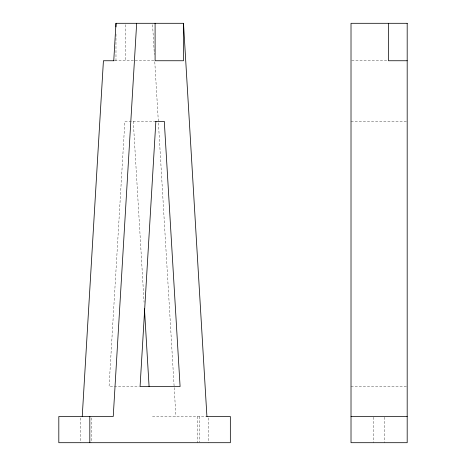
<?xml version="1.0" encoding="UTF-8"?>
<svg xmlns="http://www.w3.org/2000/svg" width="466" height="466" viewBox="0 0 466 466"><rect width="100%" height="100%" fill="white"/><g stroke="black" fill="none" stroke-linecap="round" stroke-linejoin="round"><path stroke-width="0.35" stroke-dasharray="2.33 1.75" d="M114.793 60.749L155.096 60.749M351.737 60.749L387.03 60.749M155.86 121.376L124.859 121.376L109.067 386.53L139.346 386.53M351.014 121.376L406.463 121.376M351.014 386.53L406.463 386.53M152.493 416.488L205.821 416.488M152.58 24.756L154.357 54.551M154.788 61.821L175.915 416.488M133.293 121.376L144.064 302.259M384.706 417.216L384.706 442.7M373.493 417.216L373.493 442.7M208.698 417.944L208.698 442.7M199.332 416.488L199.332 441.972M197.549 416.488L197.549 442.7M125.453 24.739L125.453 60.749M115.982 34.1L115.982 60.749M91.645 417.944L91.645 442.7M80.408 417.944L80.408 442.7"/><path stroke-width="0.7" d="M82.237 416.488L103.423 60.749L114.083 60.749M113.751 60.749L115.982 23.3L183.499 23.3L206.916 416.488M136.66 23.3L113.238 416.488L58.815 416.488L58.815 442.7L230.338 442.7L230.338 416.488L206.502 416.488M155.86 121.376L140.068 386.53L180.086 386.53L164.294 121.376L155.644 121.376M407.185 60.749L388.458 60.749L388.469 23.3M351.014 416.488L407.185 416.488M144.454 308.801L149.085 386.53M183.499 23.3L183.499 60.749L155.096 60.749L155.096 23.3M115.982 23.3L115.982 26.9M89.816 416.488L89.816 442.7M407.185 23.3L351.014 23.3L351.014 442.7L407.185 442.7L407.185 23.3"/></g></svg>
